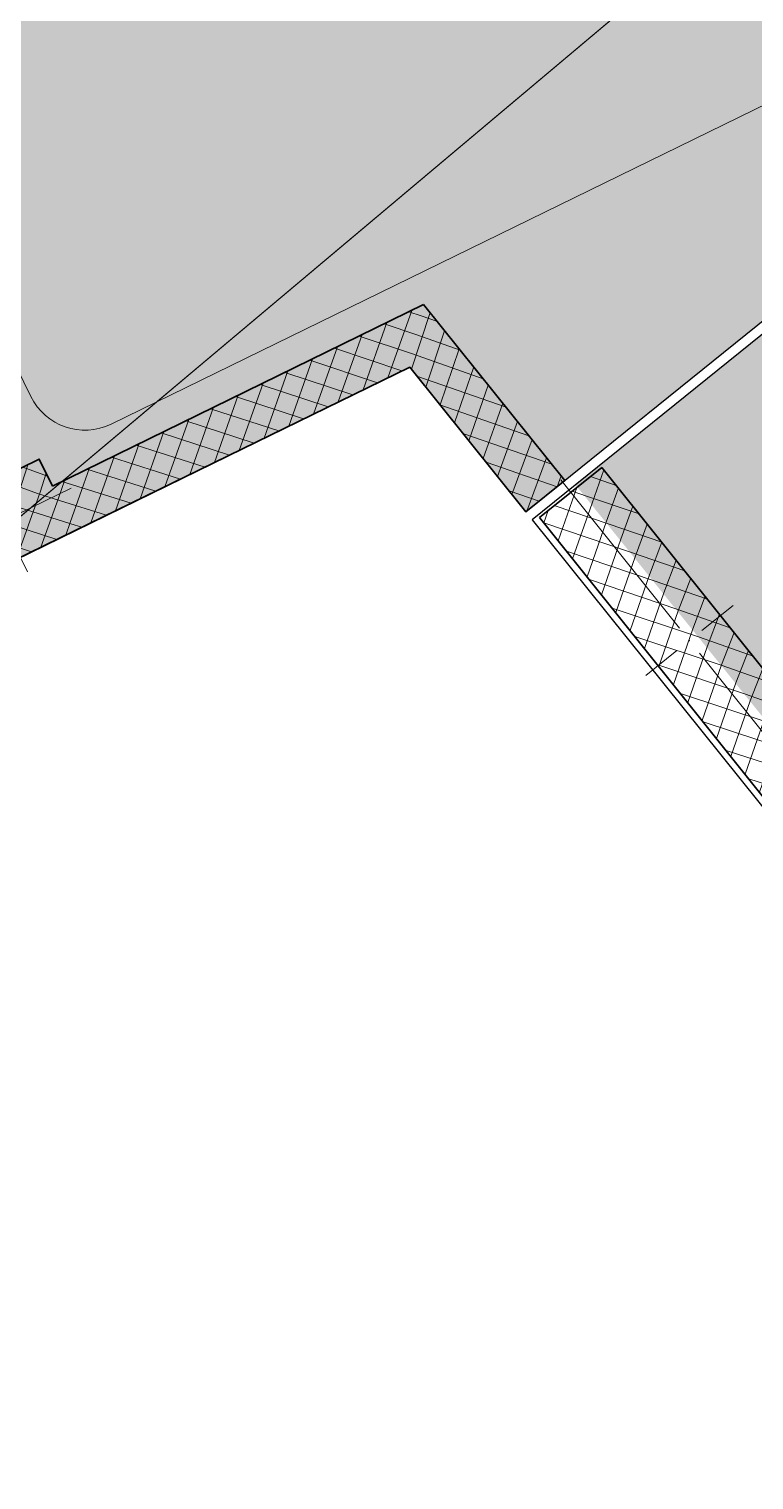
# Model space of a CAD drawing. Header units: metres. Extents: x 7511783 to 7512372, y 4692307 to 4692611.
# Drawn here: x 7511922.9 to 7511926.53, y 4692337.56 to 4692344.81 of the extents above; entities that cross this region are included whole.
import ezdxf

# ---------------------------------------------------------------- set-up
doc = ezdxf.new("R2010")
doc.units = ezdxf.units.M
for name, color, linetype, lineweight in [('2D Drafting - General_Pen_No__1', 7, 'Continuous', 0), ('A - Muret', 7, 'Continuous', 0), ('A - Muret_Pen_No__7', 7, 'Continuous', 0), ('A - Pllaka Themel', 7, 'Continuous', 0), ('A - Pllaka Themel_Pen_No__42', 8, 'Continuous', 0), ('A - Shtyllat', 7, 'Continuous', 0), ('A - Shtyllat_Pen_No__1', 7, 'Continuous', 0), ('A - Shtyllat_Pen_No__7', 7, 'Continuous', 0), ('A1 - Bodrumi -1', 7, 'Continuous', 0), ('A1 - Bodrumi -1_Pen_No__42', 8, 'Continuous', 0), ('bodrum 1 garazhat projekt', 7, 'Continuous', 0), ('garazhat-netw-amiri - b1', 20, 'Continuous', 0), ('Parc-Kojshi', 251, 'Continuous', 0), ('vijat rregullim', 1, 'Continuous', 0)]:
    doc.layers.add(name, color=color, linetype=linetype, lineweight=lineweight)
for name, color, linetype, lineweight, true_color in [('2D Drafting - General_Pen_No__102', 7, 'Continuous', 0, 0xcccccc), ('A - Fill Zone_Pen_No__102', 7, 'Continuous', 0, 0xcccccc), ('A - Muret_Pen_No__102', 7, 'Continuous', 0, 0xcccccc), ('A -Polyline_Pen_No__178', 7, 'Continuous', 0, 0xbda888)]:
    doc.layers.add(name, color=color, linetype=linetype, lineweight=lineweight, true_color=true_color)
pattern_1 = [(44.99999999999999, (0, 0), (-68.94290863686237, 68.94290863686243), []), (135.0000000000002, (0, 0), (68.94290863686219, 68.94290863686261), [])]

# ---------------------------------------------------------------- blocks, each defined once
blk = doc.blocks.new('Slab_4', base_point=(34583.08885707655, -54096.50522091701))
at = {"layer": 'A1 - Bodrumi -1_Pen_No__42', "color": 8, "linetype": 'Continuous', "lineweight": 25, "flags": 128}
blk.add_lwpolyline([(34583.08885707655, -54096.50522091701), (39036.49390857558, -73826.8491622882), (63168.79784286618, -68414.79881175431), (58723.04809055218, -48603.40321721155)], close=True, dxfattribs=at)
blk = doc.blocks.new('Slab_5', base_point=(27099.99999994247, -19050.45703700876))
at = {"layer": 'A - Pllaka Themel_Pen_No__42', "color": 8, "linetype": 'Continuous', "lineweight": 25, "flags": 128}
blk.add_lwpolyline([(27099.99999994247, -19050.45703700876), (27099.99999994245, -53141.28956256485), (34367.48378446266, -53141.28956256485), (34572.08011014806, -54047.73212241127), (58725.51372234098, -48551.56399353077), (58577.30438397717, -47886.40318112021), (60192.66493870387, -47573.34216697118), (56976.71528492225, -33242.20353530695), (55470.262655318, -33580.37692266011), (52202.17436583389, -19050.80466526669)], close=True, dxfattribs=at)
blk = doc.blocks.new('Wall_54', base_point=(39036.49390857558, -73826.8491622882))
at = {"layer": 'A - Muret_Pen_No__102', "linetype": 'Continuous', "lineweight": 13, "true_color": 0xcccccc}
h = blk.add_hatch(dxfattribs=at)
h.set_pattern_fill('CONCRETE_BLOCK', color=254, style=0, pattern_type=2)
h.set_pattern_definition(pattern_1)
h.paths.add_polyline_path([(35036.9634511262, -55956.12296165455), (34620.94255821838, -54102.22788469579), (39036.49393546533, -73826.8491622882), (39225.82135448452, -73528.17966688942), (38341.34776031488, -69577.164506352), (38105.45400128882, -69630.099799737), (37667.53724097322, -67678.63149877834), (37904.44149710178, -67625.46929912134), (37019.15727145781, -63670.83421935343), (36780.27581521043, -63724.44023827301), (36451.83839193375, -62260.838939074), (36691.47757404799, -62207.06303437045), (35996.341686099, -59101.83541822711), (35755.09505527808, -59155.97225674157), (35426.65733808135, -57692.37066362251), (35668.66198868916, -57638.0639393241), (35279.93715611067, -55901.59873652546)])
at = {"layer": 'A - Muret_Pen_No__7', "color": 7, "linetype": 'Continuous', "lineweight": 35, "flags": 128}
blk.add_lwpolyline([(34620.94255821838, -54102.22795739618), (39036.49390857558, -73826.8491622882)], dxfattribs=at)
blk = doc.blocks.new('Wall_55', base_point=(34572.08011014806, -54047.73212241127))
at = {"layer": 'A - Muret_Pen_No__102', "linetype": 'Continuous', "lineweight": 13, "true_color": 0xcccccc}
h = blk.add_hatch(dxfattribs=at)
h.set_pattern_fill('CONCRETE_BLOCK', color=254, style=0, pattern_type=2)
h.set_pattern_definition(pattern_1)
h.paths.add_polyline_path([(34815.94522972016, -53992.68847195015), (34567.34503387019, -52891.29138111936), (34367.48378446266, -53141.28956256485), (34572.08011014806, -54047.73212241127)])
at = {"layer": 'A - Muret_Pen_No__7', "color": 7, "linetype": 'Continuous', "lineweight": 35, "flags": 128}
for points in [[(34815.94522972016, -53992.68847195015), (34567.34503387019, -52891.29138111936)], [(34367.48378446266, -53141.28956256485), (34572.08011014806, -54047.73212241127)], [(34572.08011014806, -54047.73212241127), (34815.94522972016, -53992.68847195015)]]:
    blk.add_lwpolyline(points, dxfattribs=at)
blk = doc.blocks.new('Wall_56', base_point=(34367.48378446266, -53141.28956256485))
at = {"layer": 'A - Muret_Pen_No__102', "linetype": 'Continuous', "lineweight": 13, "true_color": 0xcccccc}
h = blk.add_hatch(dxfattribs=at)
h.set_pattern_fill('CONCRETE_BLOCK', color=254, style=0, pattern_type=2)
h.set_pattern_definition(pattern_1)
h.paths.add_polyline_path([(27699.99795363154, -52891.22899700409), (27699.99444887056, -53141.22889081796), (31899.99722828543, -53141.2670855601), (31900.00066152068, -52891.26719174623)])
h = blk.add_hatch(dxfattribs=at)
h.set_pattern_fill('CONCRETE_BLOCK', color=254, style=0, pattern_type=2)
h.set_pattern_definition(pattern_1)
h.paths.add_polyline_path([(32499.99726393327, -53141.27253790283), (34367.48373605376, -53141.28956256485), (34567.34503387019, -52891.29141404277), (32500.00071337459, -52891.27260902396)])
at = {"layer": 'A - Muret_Pen_No__7', "color": 7, "linetype": 'Continuous', "lineweight": 35, "flags": 128}
for points in [[(31900.00073594183, -52891.26711058854), (27699.99796182526, -52891.22889418847)], [(34567.34503387019, -52891.29138111936), (32500.00075509366, -52891.27257007083)], [(27699.99442334481, -53141.22889416662), (31899.99719529126, -53141.26711056666)], [(32499.99726640177, -53141.27257004943), (34367.48378446266, -53141.28956256485)]]:
    blk.add_lwpolyline(points, dxfattribs=at)
blk = doc.blocks.new('Column_122', base_point=(32200, -52941.2854080245))
at = {"layer": 'A - Shtyllat', "linetype": 'Continuous', "lineweight": 0, "true_color": 0x000000}
h = blk.add_hatch(dxfattribs=at)
h.set_pattern_fill('CONCRETE_BLOCK', color=18, style=0, pattern_type=2)
h.set_pattern_definition(pattern_1)
h.paths.add_polyline_path([(31900.00066152068, -52891.26715668122), (32500.00071337459, -52891.27260902396), (32500.002716276, -52741.28956508634), (31900.00277569439, -52741.28121966378)])
h = blk.add_hatch(dxfattribs=at)
h.set_pattern_fill('CONCRETE_BLOCK', color=18, style=0, pattern_type=2)
h.set_pattern_definition(pattern_1)
h.paths.add_polyline_path([(31899.99721207936, -53141.2670855601), (32499.99726393327, -53141.27253790283), (32500.00071337459, -52891.27260902396), (31900.00066152068, -52891.26715668122)])
h = blk.add_hatch(dxfattribs=at)
h.set_pattern_fill('CONCRETE_BLOCK', color=18, style=0, pattern_type=2)
h.set_pattern_definition(pattern_1)
h.paths.add_polyline_path([(31899.99721207936, -53141.2670855601), (31899.99721207936, -53141.28121714229), (32499.99726393327, -53141.28956256485), (32499.99726393327, -53141.27253790283)])
at = {"layer": 'A - Shtyllat_Pen_No__1', "color": 7, "linetype": 'Continuous', "lineweight": 13}
for p, q in [((32200.00110788253, -52861.28540803217), (32200.00387758888, -52661.28540805135)), ((32120.00000000767, -52941.28430014196), (31820.00000003643, -52941.28014558244)), ((32279.99999999233, -52941.28651590704), (32579.99999996355, -52941.29067046655)), ((32199.99889211746, -53021.28540801683), (32199.99612241111, -53221.28540799765))]:
    blk.add_line(p, q, dxfattribs=at)
blk.add_point((32200, -52941.2854080245), dxfattribs=at)
at = {"layer": 'A - Shtyllat_Pen_No__7', "color": 7, "linetype": 'Continuous', "lineweight": 35, "flags": 128}
for points in [[(32500.00071337459, -52891.27260902396), (32500.002716276, -52741.28956508634), (31900.00277569439, -52741.28121966378), (31900.00066152068, -52891.26715668122)], [(31899.99721207936, -53141.2670855601), (31899.99721207936, -53141.28121714229), (32499.99726393327, -53141.28956256485), (32499.99726393327, -53141.27253790283)]]:
    blk.add_lwpolyline(points, dxfattribs=at)
blk = doc.blocks.new('Column_142', base_point=(35024.0998151735, -54985.38379085052))
at = {"layer": 'A - Shtyllat', "linetype": 'Continuous', "lineweight": 0, "true_color": 0x000000}
h = blk.add_hatch(dxfattribs=at)
h.set_pattern_fill('CONCRETE_BLOCK', color=18, style=0, pattern_type=2)
h.set_pattern_definition(pattern_1)
h.paths.add_polyline_path([(35011.23638637277, -54014.64462480562), (34620.94255821838, -54102.22788469579), (34864.90450552468, -54047.61477742848), (35279.93701908878, -55901.59880728347), (35427.25701846359, -55868.53949666985)])
h = blk.add_hatch(dxfattribs=at)
h.set_pattern_fill('CONCRETE_BLOCK', color=18, style=0, pattern_type=2)
h.set_pattern_definition(pattern_1)
h.paths.add_polyline_path([(34864.90450552468, -54047.61477742848), (34620.94255821838, -54102.22788469579), (35036.96348553434, -55956.12305178515), (35279.93701908878, -55901.59880728347)])
at = {"layer": 'A - Shtyllat_Pen_No__1', "color": 7, "linetype": 'Continuous', "lineweight": 13}
for p, q in [((35006.58314865539, -54907.3250540295), (34798.57273375282, -53980.37755427989)), ((35102.15855199452, -54967.86712433241), (35297.30539404707, -54924.07545803713)), ((34946.04107835248, -55002.90045736863), (34750.89423629993, -55046.69212366391)), ((35041.61648169161, -55063.44252767154), (35249.62689659419, -55990.39002742115))]:
    blk.add_line(p, q, dxfattribs=at)
blk.add_point((35024.0998151735, -54985.38379085052), dxfattribs=at)
at = {"layer": 'A - Shtyllat_Pen_No__7', "color": 7, "linetype": 'Continuous', "lineweight": 35, "flags": 128}
for points in [[(35011.23638637277, -54014.64462480562), (34620.94255821838, -54102.22788469579)], [(35279.93701908878, -55901.59880728347), (35427.25701846359, -55868.53949666985), (35011.23638637277, -54014.64462480562)]]:
    blk.add_lwpolyline(points, dxfattribs=at)
blk = doc.blocks.new('A$C75F44AD6')
at = {"layer": '2D Drafting - General_Pen_No__102', "linetype": 'Continuous', "lineweight": 0, "true_color": 0x333333}
blk.add_hatch(color=250, dxfattribs=at).paths.add_polyline_path([(30866.49147692894, 20685.62517982554), (38133.98080086183, 20685.55905194554), (38338.57712654723, 19779.11649209911), (62491.99361482709, 25275.28072439469), (62343.80140037634, 25940.44543339017), (63959.16195510304, 26253.50644753921), (60743.21230132142, 40584.64507920343), (59236.75967171717, 40246.47169185027), (55968.67138223306, 54776.0439492437), (30866.49147692894, 54776.0439492437)])
at = {"layer": 'A - Fill Zone_Pen_No__102', "linetype": 'Continuous', "lineweight": 0, "true_color": 0xf2f2f2}
blk.add_hatch(color=7, dxfattribs=at).paths.add_polyline_path([(38620.66468314927, 19791.95562597345), (39046.416994488, 17925.32612353943), (39434.10645549197, 16193.48631604519), (39620.82104150007, 15359.41736991514), (44310.67158984028, 16409.28676023123), (43313.84188046822, 20862.20486409061)])
at = {"layer": '2D Drafting - General_Pen_No__1', "color": 7, "linetype": 'Continuous', "lineweight": 13, "flags": 128}
blk.add_lwpolyline([(30866.49147692894, 20685.62517982554), (38133.98080086183, 20685.55905194554), (38338.57712654723, 19779.11649209911), (62491.99361482709, 25275.28072439469), (62343.80140037634, 25940.44543339017), (63959.16195510304, 26253.50644753921), (60743.21230132142, 40584.64507920343), (59236.75967171717, 40246.47169185027), (55968.67138223306, 54776.0439492437), (30866.49147692894, 54776.0439492437)], close=True, dxfattribs=at)
at = {"layer": 'A -Polyline_Pen_No__178', "color": 43, "linetype": 'Continuous', "lineweight": 15, "true_color": 0xbda888}
blk.add_lwpolyline([(30866.49701634163, 49376.32914985101), (36166.20537399461, 49376.38430194111, -0.414213562373095), (36366.20745530925, 49176.38638327741), (36366.49666408314, 21385.56008941374, 0.4142135600739165), (36666.49978370014, 21085.56321141816), (41826.64963456783, 21085.61687066816), (55653.63136491052, 24231.97765419498, 0.08682230100483038), (60244.74436387299, 26483.54985159188, -0.07928470471045632), (65077.38357379868, 28853.57125763826)], format="xyb", dxfattribs=at)
at = {"layer": 'A - Muret', "color": 7, "lineweight": 35}
for name, p in [('Wall_56', (38133.98080086183, 20685.55905194554)), ('Wall_55', (38338.57712654723, 19779.11649209911)), ('Wall_54', (42802.99092497474, -0.0005477778177009895))]:
    blk.add_blockref(name, p, dxfattribs=at)
at = {"layer": 'A - Pllaka Themel', "color": 8, "linetype": 'Continuous', "lineweight": 25}
blk.add_blockref('Slab_5', (30866.49701634163, 54776.39157750162), dxfattribs=at)
at = {"layer": 'A - Shtyllat', "color": 7, "lineweight": 35}
for name, p in [('Column_122', (35966.49701639917, 20885.56320648588)), ('Column_142', (38790.59683157266, 18841.46482365986))]:
    blk.add_blockref(name, p, dxfattribs=at)
at = {"layer": 'A1 - Bodrumi -1', "color": 8, "linetype": 'Continuous', "lineweight": 25}
blk.add_blockref('Slab_4', (38349.58587347571, 19730.34339359337), dxfattribs=at)

msp = doc.modelspace()

# ---------------------------------------------------------------- linework, layer by layer
at = {"layer": 'garazhat-netw-amiri - b1'}
msp.add_circle((7511922.380949955, 4692382.212120954), 75.36126493235138, dxfattribs=at)
at = {"layer": 'Parc-Kojshi', "flags": 128}
msp.add_lwpolyline([(7511984.021000001, 4692356.967), (7511968.34, 4692344.458000001), (7511962.497, 4692339.88), (7511950.248, 4692331.331999999), (7511937.962, 4692322.418000001), (7511925.491, 4692332.643), (7511912.211, 4692343.575), (7511910.408, 4692348.041999999), (7511920.285, 4692340.217), (7511933.22, 4692351.09), (7511932.73, 4692351.68), (7511923.27, 4692360.23), (7511922.3, 4692361.1), (7511935.68, 4692370.75), (7511934.09, 4692373.38), (7511939.92, 4692377.23), (7511952.79, 4692386.36), (7511954.994, 4692383.377), (7511958.422, 4692378.737), (7511969.121, 4692372.097), (7511973.491, 4692368.387), (7511984.021000001, 4692356.967)], dxfattribs=at)
at = {"layer": 'vijat rregullim', "flags": 128}
msp.add_lwpolyline([(7511935.68, 4692370.75), (7511934.09, 4692373.38), (7511924.669838073, 4692393.059345807), (7511913.452, 4692385.678), (7511902.611, 4692378.579), (7511894.291, 4692373.23), (7511894.943, 4692372.976), (7511892.856000001, 4692371.514), (7511892.757999999, 4692370.324), (7511892.71, 4692369.743), (7511892.786, 4692367.666), (7511893.466, 4692365.435), (7511897.246, 4692360.267), (7511907.287, 4692351.18), (7511910.408, 4692348.041999999), (7511920.285, 4692340.217), (7511933.22, 4692351.09), (7511932.73, 4692351.68), (7511923.27, 4692360.23), (7511922.3, 4692361.1)], close=True, dxfattribs=at)

# ---------------------------------------------------------------- block references
at = {"layer": 'bodrum 1 garazhat projekt', "xscale": 0.001, "yscale": 0.001, "zscale": 0.001, "rotation": 26.04535599708318}
msp.add_blockref('A$C75F44AD6', (7511899.624007692, 4692307.794563157), dxfattribs=at)

doc.saveas('drawing.dxf')
